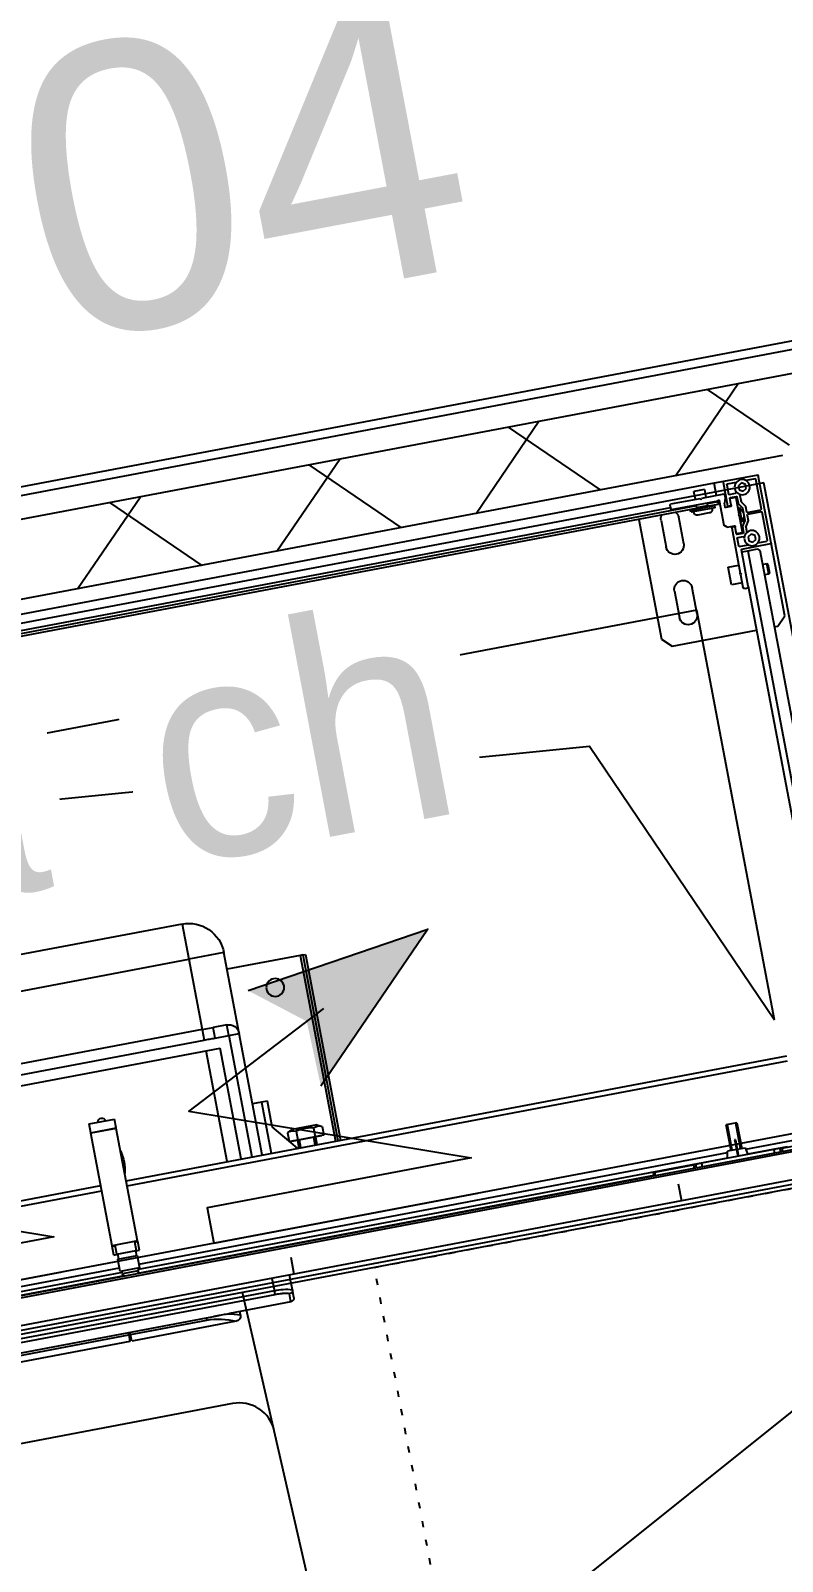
# Model space of a CAD drawing. Header units: centimetres. Extents: x 197412 to 267601, y -375791 to -305433.
# Drawn here: x 213185 to 213605, y -324302 to -323447 of the extents above; entities that cross this region are included whole.
import ezdxf

# ---------------------------------------------------------------- set-up
doc = ezdxf.new("R2010")
doc.units = ezdxf.units.CM
doc.linetypes.add('Style de ligne -5', pattern=[0.20828, 0.069425, -0.138855])
for name, color, linetype in [('3-BAT C-Niveau 0', 250, 'Continuous'), ('prlm-GT', 242, 'Continuous'), ('prlm-MOD', 64, 'Continuous')]:
    doc.layers.add(name, color=color, linetype=linetype)
doc.layers.add('prlm-ELEC-CFO', color=1, linetype='Continuous', lineweight=25)
doc.styles.add('Geneva', font='arial.ttf')
doc.styles.add('prlm-elec-cfo', font='comic.ttf', dxfattribs={"height": 12})

# ---------------------------------------------------------------- blocks, each defined once
blk = doc.blocks.new('xi.uta')
at = {"layer": 'prlm-ELEC-CFO', "lineweight": 5}
blk.add_hatch(color=0, dxfattribs=at).paths.add_polyline_path([(-3, 6), (-0.103, 3.699), (0, 0), (7.5, 7.5)])
at = {"layer": 'prlm-ELEC-CFO', "color": 0, "lineweight": 5, "flags": 128}
blk.add_lwpolyline([(-3, 6), (-0.103, 3.699), (0, 0), (7.5, 7.5)], close=True, dxfattribs=at)
at = {"layer": 'prlm-ELEC-CFO', "color": 0}
blk.add_lwpolyline([(0.955, 4.227), (-7.5, 0), (7.5, -5.5), (-7.5, -5.5), (-7.5, -7.5), (7.5, -7.5)], dxfattribs=at)
blk = doc.blocks.new('xi.CH')
at = {"layer": 'prlm-ELEC-CFO', "lineweight": 5}
blk.add_hatch(color=0, dxfattribs=at).paths.add_polyline_path([(-3, 6), (-0.103, 3.699), (0, 0), (7.5, 7.5)])
at = {"layer": 'prlm-ELEC-CFO', "color": 0}
for points in [[(-3, 6), (7.5, 7.5), (0, 0)], [(0.955, 4.227), (-7.5, 0), (7.5, -5.5), (-7.5, -5.5), (-7.5, -7.5), (7.5, -7.5)]]:
    blk.add_lwpolyline(points, dxfattribs=at)
blk = doc.blocks.new('MTI900_Alu_390')
at = {"layer": 'prlm-MOD', "color": 1, "linetype": 'Continuous'}
for p, q in [((-4.475, 0), (-4.472, 0)), ((-4.475, -0.003), (-4.475, 0)), ((-4.472, 0), (-4.278, 0)), ((-4.278, 0), (-4.225, 0)), ((-4.225, 0), (4.225, 0)), ((-4.225, -0.07), (-4.225, 0)), ((-4.475, -0.387), (-4.475, -0.003)), ((-4.457, -0.191), (-4.457, -0.021)), ((-4.454, -0.018), (-4.4033, -0.018)), ((-4.395, -0.0385), (-4.375, -0.0269)), ((-4.395, -0.0615), (-4.395, -0.0385)), ((-4.375, -0.0731), (-4.395, -0.0615)), ((-4.375, -0.0269), (-4.355, -0.0385)), ((-4.355, -0.0615), (-4.375, -0.0731)), ((-4.355, -0.0385), (-4.355, -0.0615)), ((-4.3467, -0.018), (-4.296, -0.018)), ((-4.296, -0.077), (-4.3306, -0.077)), ((-4.293, -0.021), (-4.293, -0.074)), ((-4.275, -0.003), (-4.275, -0.137)), ((-4.27, -0.073), (-4.27, -0.0895)), ((-4.267, -0.07), (-4.14, -0.07)), ((-4.165, -0.025), (-4.105, -0.025)), ((-4.165, -0.025), (-4.165, -0.07)), ((-4.135, -0.075), (-4.14, -0.07)), ((-4.13, -0.07), (-4.135, -0.075)), ((-4.13, -0.07), (-3.963, -0.07)), ((-4.105, -0.07), (-4.105, -0.025)), ((-3.96, -0.073), (-3.96, -0.097)), ((-4.373, -0.1605), (-4.373, -0.191)), ((-4.3535, -0.1303), (-4.3725, -0.1588)), ((-4.3377, -0.16), (-4.355, -0.19)), ((-4.355, -0.1659), (-4.355, -0.2341)), ((-4.3355, -0.1358), (-4.3545, -0.1642)), ((-4.353, -0.0864), (-4.353, -0.1286)), ((-4.33, -0.1677), (-4.3421, -0.1677)), ((-4.3377, -0.24), (-4.3377, -0.16)), ((-4.33, -0.16), (-4.3377, -0.16)), ((-4.335, -0.098), (-4.335, -0.1341)), ((-4.298, -0.095), (-4.332, -0.095)), ((-4.33, -0.195), (-4.33, -0.103)), ((-4.327, -0.1), (-4.298, -0.1)), ((-4.295, -0.137), (-4.295, -0.098)), ((-4.295, -0.137), (-4.295, -0.142)), ((-4.278, -0.14), (-4.292, -0.14)), ((-4.292, -0.145), (-4.263, -0.145)), ((-4.2698, -0.0905), (-4.2602, -0.1195)), ((-4.26, -0.142), (-4.26, -0.1205)), ((-4.235, -0.1), (-4.235, -0.24)), ((-3.963, -0.1), (-4.229, -0.1)), ((-4.225, -0.105), (-4.225, -0.1)), ((-4.225, -0.105), (-4.165, -0.105)), ((-4.225, -0.105), (-4.225, -0.12)), ((-4.225, -0.12), (-4.17, -0.12)), ((-4.203, -0.12), (-4.203, -0.125)), ((-4.203, -0.125), (-4.067, -0.125)), ((-4.203, -0.125), (-4.203, -0.135)), ((-4.203, -0.135), (-4.067, -0.135)), ((-4.165, -0.115), (-4.175, -0.125)), ((-4.1675, -0.158), (-4.1025, -0.158)), ((-4.165, -0.1), (-4.165, -0.115)), ((-4.105, -0.115), (-4.165, -0.115)), ((-4.105, -0.115), (-4.105, -0.1)), ((-4.105, -0.105), (4.105, -0.105)), ((-4.095, -0.125), (-4.105, -0.115)), ((-4.1, -0.12), (4.1, -0.12)), ((-4.067, -0.125), (-4.067, -0.12)), ((-4.067, -0.135), (-4.067, -0.125)), ((-3.995, -0.3), (-3.995, -0.15)), ((-3.96, -0.09), (3.96, -0.09)), ((-3.895, -0.15), (-3.895, -0.3)), ((-3.775, -0.12), (-3.775, -0.8)), ((-4.457, -0.369), (-4.457, -0.209)), ((-4.376, -0.194), (-4.454, -0.194)), ((-4.454, -0.206), (-4.376, -0.206)), ((-4.373, -0.209), (-4.373, -0.2404)), ((-4.373, -0.2404), (-4.3535, -0.2697)), ((-4.355, -0.21), (-4.3377, -0.24)), ((-4.3545, -0.2358), (-4.335, -0.265)), ((-4.33, -0.2323), (-4.3421, -0.2323)), ((-4.3377, -0.24), (-4.33, -0.24)), ((-4.325, -0.2), (-4.33, -0.195)), ((-4.33, -0.205), (-4.325, -0.2)), ((-4.33, -0.297), (-4.33, -0.205)), ((-4.25, -0.255), (-4.292, -0.255)), ((-4.25, -0.255), (-4.235, -0.24)), ((-4.395, -0.3285), (-4.375, -0.3169)), ((-4.395, -0.3515), (-4.395, -0.3285)), ((-4.375, -0.3169), (-4.355, -0.3285)), ((-4.355, -0.3285), (-4.355, -0.3515)), ((-4.353, -0.2714), (-4.353, -0.3036)), ((-4.335, -0.265), (-4.335, -0.302)), ((-4.332, -0.305), (-4.298, -0.305)), ((-4.328, -0.323), (-4.296, -0.323)), ((-4.298, -0.3), (-4.327, -0.3)), ((-4.295, -0.258), (-4.295, -0.263)), ((-4.295, -0.302), (-4.295, -0.263)), ((-4.293, -0.326), (-4.293, -0.369)), ((-4.292, -0.26), (-4.278, -0.26)), ((-4.275, -0.263), (-4.275, -0.52)), ((-4.475, -0.8), (-4.475, -0.387)), ((-4.308, -0.39), (-4.472, -0.39)), ((-4.4033, -0.372), (-4.454, -0.372)), ((-4.395, -0.405), (-4.405, -0.415)), ((-4.405, -0.415), (-4.405, -3.465)), ((-4.375, -0.3631), (-4.395, -0.3515)), ((-4.34, -0.405), (-4.395, -0.405)), ((-4.355, -0.3515), (-4.375, -0.3631)), ((-4.296, -0.372), (-4.3467, -0.372)), ((-4.305, -0.405), (-4.34, -0.405)), ((-4.34, -0.405), (-4.34, -3.475)), ((-4.305, -0.6), (-4.305, -0.393)), ((-4.43, -0.495), (-4.435, -0.5)), ((-4.435, -0.5), (-4.435, -0.55)), ((-4.43, -0.555), (-4.43, -0.495)), ((-4.405, -0.495), (-4.43, -0.495)), ((-4.215, -0.475), (-4.275, -0.475)), ((-4.215, -0.575), (-4.215, -0.475)), ((-4.435, -0.55), (-4.43, -0.555)), ((-4.43, -0.555), (-4.405, -0.555)), ((-4.275, -0.52), (-4.2779, -0.5229)), ((-4.2779, -0.5271), (-4.275, -0.53)), ((-4.275, -0.53), (-4.275, -0.52)), ((-4.275, -0.53), (-4.275, -0.6)), ((-4.275, -0.575), (-4.215, -0.575)), ((-3.995, -0.7), (-3.995, -0.55)), ((-3.895, -0.55), (-3.895, -0.7)), ((-4.305, -0.6), (-4.305, -3.277)), ((-4.285, -0.61), (-4.295, -0.61)), ((-4.425, -0.85), (-4.475, -0.8)), ((-4.405, -0.85), (-4.425, -0.85)), ((-3.825, -0.85), (-4.305, -0.85)), ((-3.775, -0.8), (-3.825, -0.85)), ((-0.85, -1.865), (0.85, -1.865)), ((-0.85, -1.865), (-0.85, -2.065)), ((-1.05, -2.525), (-1.05, -2.065)), ((-1.05, -2.065), (-0.85, -2.065)), ((0.85, -2.065), (-0.85, -2.065)), ((-0.85, -2.065), (-0.85, -2.465)), ((-1.495, -2.16), (-1.495, -3.215)), ((-1.48, -2.16), (-1.495, -2.16)), ((-1.48, -2.16), (-1.48, -3.215)), ((-1.48, -2.16), (-1.465, -2.16)), ((-1.465, -2.16), (-1.05, -2.16)), ((-1.465, -2.16), (-1.465, -3.215)), ((-0.99, -2.465), (-0.9124, -2.465)), ((-0.99, -2.525), (-0.99, -2.465)), ((-0.85, -2.465), (-0.9124, -2.465)), ((-0.9124, -2.525), (-0.9124, -2.465)), ((-0.85, -2.465), (0.85, -2.465)), ((-0.85, -2.465), (-0.85, -2.5242)), ((-1.05, -3.215), (-1.05, -2.525)), ((-0.99, -2.525), (-1.05, -2.525)), ((-0.99, -2.525), (-0.99, -3.215)), ((-0.9124, -2.525), (-0.99, -2.525)), ((0.85, -2.5242), (-0.85, -2.5242)), ((0.93, -2.585), (-0.93, -2.585)), ((-0.93, -3.215), (-0.93, -2.585)), ((-0.85, -3.215), (-0.85, -2.585)), ((-0.2775, -2.915), (-0.2775, -2.865)), ((-0.1325, -2.865), (-0.2775, -2.865)), ((-0.1325, -2.915), (-0.1325, -2.865)), ((-1.1342, -2.925), (-1.1, -2.925)), ((-1.1342, -3.0705), (-1.1342, -2.925)), ((-1.1, -2.925), (-1.1, -3.215)), ((-1.1, -2.925), (-1.05, -2.925)), ((-0.1325, -2.915), (-0.2775, -2.915)), ((-0.2775, -2.9175), (-0.2775, -2.915)), ((-0.2775, -2.9175), (-0.1325, -2.9175)), ((-0.2775, -3.5575), (-0.2775, -2.9175)), ((-0.1325, -2.9175), (-0.1325, -2.915)), ((-0.1325, -3.5575), (-0.1325, -2.9175)), ((-1.2504, -3.215), (-1.1342, -3.0705)), ((-1.38, -3.106), (-1.4081, -3.1204)), ((-1.4081, -3.1204), (-1.4081, -3.17)), ((-1.38, -3.106), (-1.24, -3.106)), ((-1.3591, -3.1204), (-1.3591, -3.17)), ((-1.2609, -3.1204), (-1.2609, -3.17)), ((-1.2119, -3.1204), (-1.24, -3.106)), ((-1.2119, -3.1204), (-1.2119, -3.1671)), ((-0.2775, -3.215), (-4.0287, -3.215)), ((-0.2775, -3.245), (-4.0274, -3.245)), ((-1.4081, -3.17), (-1.3836, -3.17)), ((-1.395, -3.17), (-1.395, -3.172)), ((-1.395, -3.172), (-1.225, -3.172)), ((-1.3836, -3.17), (-1.3591, -3.17)), ((-1.36, -3.172), (-1.36, -3.215)), ((-1.3591, -3.17), (-1.31, -3.17)), ((-1.3508, -3.215), (-1.3508, -3.172)), ((-1.31, -3.17), (-1.2609, -3.17)), ((-1.2692, -3.215), (-1.2692, -3.172)), ((-1.2609, -3.17), (-1.2364, -3.17)), ((-1.26, -3.215), (-1.26, -3.172)), ((-1.2364, -3.17), (-1.2142, -3.17)), ((-1.225, -3.172), (-1.225, -3.17)), ((4.0287, -3.215), (-0.1325, -3.215)), ((4.0274, -3.245), (-0.1325, -3.245)), ((-3.685, -3.532), (-3.625, -3.532)), ((-3.685, -3.532), (-3.685, -3.677)), ((-3.6789, -3.677), (-3.6789, -3.532)), ((-3.6311, -3.677), (-3.6311, -3.532)), ((-3.625, -3.677), (-3.625, -3.532)), ((-0.2775, -3.5575), (-0.1325, -3.5575)), ((-0.2775, -3.56), (-0.2775, -3.5575)), ((-0.2775, -3.61), (-0.2775, -3.56)), ((-0.26, -3.56), (-0.2775, -3.56)), ((-0.26, -3.5575), (-0.26, -3.6075)), ((-0.15, -3.6075), (-0.15, -3.5575)), ((-0.1325, -3.56), (-0.15, -3.56)), ((-0.1325, -3.56), (-0.1325, -3.5575)), ((-0.1325, -3.61), (-0.1325, -3.56)), ((-3.66, -3.6225), (-3.655, -3.6225)), ((-3.66, -3.6225), (-3.66, -3.6361)), ((-3.66, -3.6361), (-3.655, -3.6361)), ((-3.66, -3.6361), (-3.66, -3.717)), ((-3.655, -3.6225), (-3.655, -3.6361)), ((-3.655, -3.6361), (-3.655, -3.717)), ((-0.255, -3.61), (-0.2775, -3.61)), ((-0.15, -3.6075), (-0.26, -3.6075)), ((-0.15, -3.6375), (-0.26, -3.6375)), ((-0.26, -3.6375), (-0.26, -3.7075)), ((-0.255, -3.6075), (-0.255, -3.6375)), ((-0.155, -3.6375), (-0.155, -3.6075)), ((-0.1325, -3.61), (-0.155, -3.61)), ((-0.15, -3.7075), (-0.15, -3.6375)), ((-4.375, -3.737), (4.375, -3.737)), ((4.375, -3.747), (-4.375, -3.747)), ((-3.9067, -3.717), (-4.14, -3.717)), ((-3.7066, -3.685), (-4.0074, -3.685)), ((-3.935, -3.715), (-3.7126, -3.715)), ((-3.9067, -3.737), (-3.9067, -3.717)), ((-3.9067, -3.717), (-3.8932, -3.717)), ((-3.8932, -3.717), (-3.86, -3.717)), ((-3.8932, -3.717), (-3.8932, -3.737)), ((-3.86, -3.717), (-3.45, -3.717)), ((-3.86, -3.717), (-3.86, -3.737)), ((-3.705, -3.677), (-3.713, -3.717)), ((-3.66, -3.677), (-3.705, -3.677)), ((-3.655, -3.677), (-3.605, -3.677)), ((-3.597, -3.717), (-3.605, -3.677)), ((-0.26, -3.685), (-3.6034, -3.685)), ((-3.5974, -3.715), (-0.25, -3.715)), ((-3.45, -3.717), (-3.45, -3.737)), ((-3.45, -3.717), (-3.4168, -3.717)), ((-3.4168, -3.737), (-3.4168, -3.717)), ((-3.4168, -3.717), (-3.4033, -3.717)), ((-3.185, -3.717), (-3.4033, -3.717)), ((-3.4033, -3.717), (-3.4033, -3.737)), ((-3.185, -3.717), (-3.175, -3.717)), ((-3.185, -3.737), (-3.185, -3.717)), ((-3.175, -3.717), (-3.175, -3.737)), ((-3.175, -3.735), (-0.2433, -3.735)), ((-0.26, -3.7075), (-0.15, -3.7075)), ((-0.25, -3.7075), (-0.25, -3.7225)), ((-0.25, -3.7225), (-0.16, -3.7225)), ((-0.1667, -3.735), (3.175, -3.735)), ((-0.16, -3.7225), (-0.16, -3.7075)), ((-0.16, -3.715), (3.5984, -3.715)), ((3.6044, -3.685), (-0.15, -3.685)), ((-4.375, -3.902), (4.375, -3.902)), ((-1.075, -3.9853), (-1.075, -3.902)), ((-0.975, -3.902), (-0.975, -3.973)), ((-1.075, -4.03), (-1.075, -3.9853)), ((-1.055, -4.05), (-1.055, -4.0051)), ((-0.975, -3.973), (0.975, -3.973)), ((-0.975, -3.9928), (-0.975, -3.973)), ((0.975, -3.9928), (-0.975, -3.9928)), ((-1.055, -4.05), (-0.706, -4.05)), ((-0.765, -4.07), (-0.765, -4.05)), ((-0.735, -4.1), (-0.735, -4.1)), ((-0.735, -4.1), (-0.1416, -4.1)), ((0.576, -4.0497), (-0.576, -4.0497)), ((-0.574, -4.0497), (-0.574, -4.0634)), ((-0.1416, -4.0634), (-0.574, -4.0634)), ((-0.1416, -4.0634), (-0.1416, -4.0497)), ((-0.1416, -4.1), (-0.1416, -4.0634)), ((-0.1307, -4.0497), (-0.1307, -4.0634)), ((0.574, -4.0634), (-0.1307, -4.0634)), ((-0.1307, -4.0634), (-0.1307, -4.1)), ((-0.1307, -4.1), (0.735, -4.1))]:
    blk.add_line(p, q, dxfattribs=at)
at = {"layer": 'prlm-MOD', "color": 1, "ltscale": 50}
for points in [[(-3.3, -3.8058), (-3.3, -3.902)], [(-1.1, -3.8058), (-1.1, -3.902)]]:
    blk.add_lwpolyline(points, dxfattribs=at)
at = {"layer": 'prlm-MOD', "color": 1, "linetype": 'Continuous'}
for centre, radius in [((-4.375, -0.05), 0.0425), ((-4.375, -0.34), 0.0425), ((-1.295, -2.31), 0.05)]:
    blk.add_circle(centre, radius, dxfattribs=at)
for centre, radius, start, end in [((-4.472, -0.003), 0.003, 90, 180), ((-4.278, -0.003), 0.003, 0, 90), ((-4.454, -0.021), 0.003, 90, 180), ((-4.4033, -0.021), 0.003, 84.51824, 90), ((-4.3467, -0.021), 0.003, 90, 95.48174), ((-4.3306, -0.067), 0.01, 213.6525, 270), ((-4.296, -0.021), 0.003, 0, 90), ((-4.296, -0.074), 0.003, 270, 0), ((-4.267, -0.073), 0.003, 90, 180), ((-3.963, -0.073), 0.003, 0, 90), ((-4.37, -0.1605), 0.003, 146.30993, 180), ((-4.352, -0.1659), 0.003, 146.30993, 180), ((-4.356, -0.1286), 0.003, 326.30993, 0), ((-4.338, -0.1341), 0.003, 326.30993, 0), ((-4.332, -0.098), 0.003, 90, 180), ((-4.327, -0.103), 0.003, 90, 180), ((-4.298, -0.098), 0.003, 0, 90), ((-4.298, -0.103), 0.003, 0, 90), ((-4.292, -0.137), 0.003, 180, 270), ((-4.292, -0.142), 0.003, 180, 270), ((-4.278, -0.137), 0.003, 270, 0), ((-4.267, -0.0895), 0.003, 180, 198.43495), ((-4.263, -0.142), 0.003, 270, 0), ((-4.263, -0.1205), 0.003, 0, 18.43495), ((-4.232, -0.1), 0.003, 0, 180), ((-4.1675, -0.138), 0.02, 171.37307, 270), ((-4.1675, -0.133), 0.02, 185.73917, 187.18076), ((-4.1025, -0.138), 0.02, 270, 8.62693), ((-4.1025, -0.133), 0.02, 352.81924, 354.26083), ((-3.945, -0.15), 0.05, 143.1301, 180), ((-3.963, -0.097), 0.003, 270, 0), ((-3.945, -0.15), 0.05, 0, 36.8699), ((-4.454, -0.191), 0.003, 180, 270), ((-4.454, -0.209), 0.003, 90, 180), ((-4.376, -0.191), 0.003, 270, 0), ((-4.376, -0.209), 0.003, 0, 90), ((-4.352, -0.2341), 0.003, 180, 213.69007), ((-4.292, -0.258), 0.003, 90, 180), ((-4.356, -0.2714), 0.003, 0, 33.69007), ((-4.332, -0.302), 0.003, 180, 270), ((-4.328, -0.333), 0.01, 90, 133.85099), ((-4.327, -0.297), 0.003, 180, 270), ((-4.298, -0.297), 0.003, 270, 0), ((-4.298, -0.302), 0.003, 270, 0), ((-4.296, -0.326), 0.003, 0, 90), ((-4.292, -0.263), 0.003, 90, 180), ((-4.278, -0.263), 0.003, 0, 90), ((-3.945, -0.3), 0.05, 180, 0), ((-4.472, -0.387), 0.003, 180, 270), ((-4.454, -0.369), 0.003, 180, 270), ((-4.4033, -0.369), 0.003, 270, 275.48179), ((-4.3467, -0.369), 0.003, 264.51823, 270), ((-4.308, -0.393), 0.003, 0, 90), ((-4.296, -0.369), 0.003, 270, 0), ((-3.945, -0.55), 0.05, 0, 180), ((-4.2758, -0.525), 0.003, 135, 225), ((-4.295, -0.6), 0.01, 180, 270), ((-4.285, -0.6), 0.01, 270, 0), ((-3.945, -0.7), 0.05, 180, 0), ((-0.85, -2.065), 0.2, 90, 180), ((-0.99, -2.525), 0.06, 90, 180), ((-0.205, -2.865), 0.02, 0, 180), ((0, -3.11), 0.285, 166.82645, 193.17355), ((-1.3836, -3.1624), 0.0487, 59.74223, 120.25777), ((-1.2364, -3.1624), 0.0487, 59.74223, 120.25777), ((-0.235, -3.7225), 0.015, 180, 255.16489), ((-0.175, -3.7225), 0.015, 284.83511, 0), ((-0.9965, -4.212), 0.2399, 84.86995, 109.10907), ((-1.055, -4.03), 0.02, 180, 270), ((-0.5689, -4.6164), 0.5805, 102.58374, 109.74123), ((-0.735, -4.07), 0.03, 180, 270), ((-0.5689, -4.4578), 0.3944, 90.7355, 114.8981)]:
    blk.add_arc(centre, radius, start, end, dxfattribs=at)
blk.add_ellipse((-1.055, -3.9853), major_axis=(0.02, 0), ratio=0.989815, start_param=3.141593, end_param=4.712389, dxfattribs=at)
for points, knots in [([(-0.85, -2.5242), (-0.8604, -2.5242), (-0.8708, -2.5243), (-0.8916, -2.5247), (-0.902, -2.525), (-0.9124, -2.525)], [0, 0, 0, 0, 0.5, 0.5, 1, 1, 1, 1]), ([(-1.3591, -3.1204), (-1.3511, -3.1183), (-1.343, -3.1166), (-1.3306, -3.1149), (-1.3265, -3.1144), (-1.3182, -3.1138), (-1.3141, -3.1137), (-1.3017, -3.1137), (-1.2935, -3.1143), (-1.2772, -3.1166), (-1.269, -3.1183), (-1.2609, -3.1204)], [0, 0, 0, 0, 0.25, 0.25, 0.375, 0.375, 0.5, 0.5, 0.75, 0.75, 1, 1, 1, 1]), ([(-0.975, -3.9928), (-0.9803, -3.9928), (-0.9856, -3.9929), (-0.996, -3.9932), (-1.0011, -3.9934), (-1.0083, -3.9939), (-1.0107, -3.9941), (-1.0153, -3.9945), (-1.0176, -3.9947), (-1.0241, -3.9955), (-1.0281, -3.996), (-1.0355, -3.9972), (-1.0388, -3.9978), (-1.0446, -3.9991), (-1.047, -3.9998), (-1.05, -4.0009), (-1.0509, -4.0013), (-1.0524, -4.0021), (-1.053, -4.0024), (-1.0545, -4.0036), (-1.055, -4.0043), (-1.055, -4.0051)], [0, 0, 0, 0, 0.125, 0.125, 0.25, 0.25, 0.3125, 0.3125, 0.375, 0.375, 0.5, 0.5, 0.625, 0.625, 0.75, 0.75, 0.8125, 0.8125, 0.875, 0.875, 1, 1, 1, 1]), ([(-0.576, -4.0497), (-0.5891, -4.0497), (-0.6021, -4.0497), (-0.6211, -4.0498), (-0.6274, -4.0498), (-0.6399, -4.0498), (-0.6461, -4.0498), (-0.6642, -4.0499), (-0.6756, -4.0499), (-0.6918, -4.05), (-0.6971, -4.05), (-0.7038, -4.05), (-0.7053, -4.05), (-0.7068, -4.05)], [0, 0, 0, 0, 0.125, 0.125, 0.1875, 0.1875, 0.25, 0.25, 0.375, 0.375, 0.4375, 0.4375, 0.4568651, 0.4568651, 0.4568651, 0.4568651])]:
    blk.add_open_spline(points, degree=3, knots=knots, dxfattribs=at)

msp = doc.modelspace()

# ---------------------------------------------------------------- hatches: boundary and pattern name
at = {"linetype": 'Continuous'}
h = msp.add_hatch(dxfattribs=at)
h.set_pattern_fill('02_ISOLANT', color=256, scale=10, angle=-169.2764, style=0, pattern_type=2)
h.set_pattern_definition([(235.7236, (82441.66, 127994.64), (66.106427, -45.054859), []), (325.7236, (82441.66, 127994.64), (-45.054859, -66.106427), [])])
h.paths.add_polyline_path([(213604.61, -323684.16), (213639.66, -323632.74), (212711.19, -323808.57), (212676.15, -323859.99)])
at = {"layer": '3-BAT C-Niveau 0'}
h = msp.add_hatch(dxfattribs=at)
h.set_pattern_fill('BA 13', color=9, scale=10, style=0, pattern_type=2)
h.set_pattern_definition([(218.65981, (82441.66, 127994.64), (-199.24783, 287.75041), [])])
h.paths.add_polyline_path([(211203.21, -325402.14), (211212.51, -325451.27), (211525.61, -325391.97), (211637.09, -325980.63), (210821.89, -326135.75), (210577.66, -324846.1), (211787.23, -324617.04), (211591.94, -323585.63), (212574.75, -323399.52), (212991.87, -325601.36), (213430.93, -325518.21), (213421.63, -325469.09), (213031.69, -325542.93), (212786.14, -324246.99), (214160.1, -323986.79), (214405.53, -325282.76), (214355.03, -325292.32), (214364.33, -325341.45), (214414.92, -325331.87), (215077.6, -328831.58), (212671.74, -329287.54), (211911.44, -325268.02)])

# ---------------------------------------------------------------- linework, layer by layer
at = {"linetype": 'Continuous', "lineweight": 25}
for p, q in [((213650.01, -323617.55), (212721.55, -323793.38)), ((213594.26, -323699.35), (212665.8, -323875.18)), ((213666.82, -324082.51), (213594.26, -323699.35))]:
    msp.add_line(p, q, dxfattribs=at)
at = {"linetype": 'Continuous'}
for p, q in [((213639.66, -323632.74), (212711.19, -323808.57)), ((213639.66, -323632.74), (212711.19, -323808.57)), ((213604.61, -323684.16), (212676.15, -323859.99)), ((213604.61, -323684.16), (212676.15, -323859.99)), ((213594.26, -323699.35), (212665.8, -323875.18)), ((213666.82, -324082.51), (213594.26, -323699.35))]:
    msp.add_line(p, q, dxfattribs=at)
at = {"linetype": 'Continuous', "lineweight": 18, "flags": 128}
msp.add_lwpolyline([(214163.48, -323988.49), (212787.5, -324249.07), (212638.27, -323461.07), (214014.26, -323200.49)], close=True, dxfattribs=at)
at = {"linetype": 'Continuous', "flags": 128}
for points in [[(213600.16, -323999.21), (213556.85, -323770.55), (212775.78, -323918.46), (213496.94, -323846.49)], [(212787.5, -324249.07), (212781.91, -324219.59), (213661.25, -324053.07), (213666.83, -324082.54)]]:
    msp.add_lwpolyline(points, close=True, dxfattribs=at)
at = {"linetype": 'Style de ligne -5', "ltscale": 50.8, "flags": 128}
msp.add_lwpolyline([(213376.98, -324137.43), (214163.01, -323988.58), (214404.9, -325265.87), (213618.87, -325414.73)], close=True, dxfattribs=at)
at = {"linetype": 'Continuous', "flags": 128}
msp.add_lwpolyline([(213303.43, -324151.33), (212972.24, -324214.19), (213018.53, -324519.21, 0.116334), (213067.03, -324639.06, 0.116144), (213163.88, -324724.6, 0.147727), (213242.31, -324732.92, 0.147725), (213312.08, -324696.52), (213312.14, -324696.46, 0.11673), (213370.91, -324581.39, 0.115952), (213372.22, -324452.07)], format="xyb", close=True, dxfattribs=at)
msp.add_lwpolyline([(213321.16, -324228.68), (213321.15, -324228.63, 0.193855), (213312.62, -324216.35), (213312.5, -324216.28, 0.192143), (213297.92, -324213.44), (213000.23, -324269.95), (213000.19, -324269.95, 0.194357), (212987.62, -324278.04, 0.193855), (212984.17, -324292.59), (212984.18, -324292.64)], format="xyb", dxfattribs=at)
at = {"layer": '3-BAT C-Niveau 0', "ltscale": 50.8, "flags": 128}
msp.add_lwpolyline([(211203.21, -325402.14), (211212.51, -325451.27), (211525.61, -325391.97), (211637.09, -325980.63), (210821.89, -326135.75), (210577.66, -324846.1), (211787.23, -324617.04), (211591.94, -323585.63), (212574.75, -323399.52), (212991.87, -325601.36), (213430.93, -325518.21), (213421.63, -325469.09), (213031.69, -325542.93), (212786.14, -324246.99), (214160.1, -323986.79), (214405.53, -325282.76), (214355.03, -325292.32), (214364.33, -325341.45), (214414.92, -325331.87), (215077.6, -328831.58), (212671.74, -329287.54), (211911.44, -325268.02)], close=True, dxfattribs=at)

# ---------------------------------------------------------------- block references
at = {"layer": 'prlm-ELEC-CFO', "xscale": 10, "yscale": 10, "zscale": 10, "rotation": 10.72360141139323}
for name, p in [('xi.CH', (213347.13, -324036.22)), ('xi.uta', (213114.28, -324080.31))]:
    msp.add_blockref(name, p, dxfattribs=at)

# ---------------------------------------------------------------- texts
at = {"layer": '3-BAT C-Niveau 0', "insert": (212800, -323535.09), "char_height": 159.852, "attachment_point": 1, "rotation": 10.72359, "line_spacing_factor": 0.25, "style": 'Geneva'}
msp.add_mtext('GT 04', dxfattribs=at)

# ---------------------------------------------------------------- next in the draw order: texts
at = {"layer": 'prlm-ELEC-CFO', "char_height": 120, "attachment_point": 5, "rotation": 10.7236, "line_spacing_factor": 0.8, "style": 'prlm-elec-cfo', "bg_fill": 3, "box_fill_scale": 1.1, "bg_fill_color": 256, "bg_fill_transparency": 0}
for s, insert in [('ch', (213334.75, -323840.2)), ('uta', (213077.8, -323887.68))]:
    msp.add_mtext(s, dxfattribs=dict(at, insert=insert))

# ---------------------------------------------------------------- next in the draw order: linework, layer by layer
at = {"layer": 'prlm-GT', "ltscale": 50}
msp.add_lwpolyline([(212654.79, -323453.02), (214010.4, -323196.3), (214146.55, -323915.52), (213719.45, -323996.37), (213646.89, -323613.22), (212718.43, -323789.05)], close=True, dxfattribs=at)

# ---------------------------------------------------------------- next in the draw order: block references
at = {"layer": 'prlm-MOD', "xscale": -99.99999999999972, "yscale": 99.99999999999974, "zscale": 99.9999999999996, "rotation": 10.72371675116345}
msp.add_blockref('MTI900_Alu_390', (213151.45, -323778.29), dxfattribs=at)

doc.saveas('drawing.dxf')
